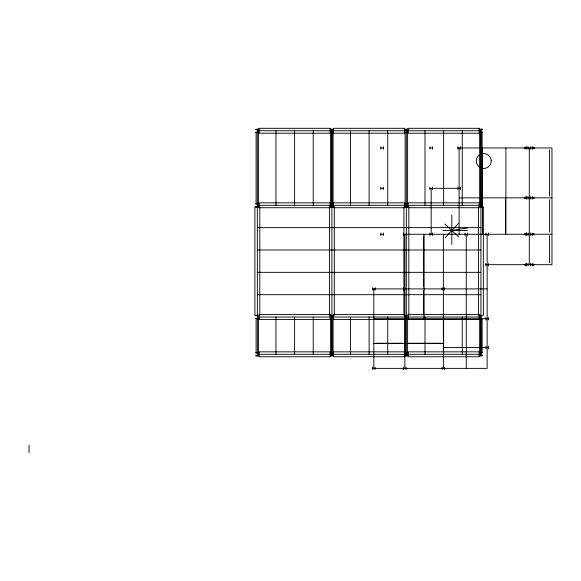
<?xml version="1.0" encoding="UTF-8"?>
<svg xmlns="http://www.w3.org/2000/svg" width="581" height="581" viewBox="0 0 581 581"><rect width="100%" height="100%" fill="white"/><g stroke="black" fill="none" stroke-linecap="round" stroke-linejoin="round"><path stroke-width="0.87" d="M445.307 237.506L458.344 223.54M451.822 230.526L467.661 227.883M257.347 130.769L480.879 130.769M380.867 147.952L383.387 147.952M429.918 147.952L432.438 147.952M457.864 147.952L551.95 147.952L551.95 264.682L485.883 264.682M380.867 188.309L383.387 188.309M429.918 188.309L460.384 188.309M459.121 197.86L551.95 197.86M482.433 203.728L479.325 203.728L482.433 203.902M257.347 205.282L480.879 205.282M482.433 206.654L479.325 206.654L482.433 206.829M257.347 227.636L480.879 227.636M442.831 230.526L467.494 230.526M380.867 234.259L383.387 234.259M551.95 234.259L404.87 234.259L404.87 368.376M257.347 249.983L480.879 249.983M257.347 272.336L480.879 272.336M372.559 288.902L487.139 288.902M257.347 294.69L480.879 294.69M257.347 317.044L480.879 317.044M373.823 318.708L488.403 318.708M375.689 343.233L402.466 343.233M408 343.233L441.502 343.233M373.823 343.545L443.368 343.545M443.368 347.576L488.403 347.576M257.347 354.301L480.879 354.301M372.559 368.376L487.139 368.376L487.139 234.259M444.843 224.005L458.808 237.041M549.466 149.811L549.466 195.993M549.466 199.719L549.466 232.088M549.466 235.813L549.466 262.823M530.547 146.71L530.547 149.194M530.547 196.61L530.547 199.101M530.547 233.017L530.547 235.501M530.547 263.44L530.547 265.931M529.284 147.952L529.284 233.482M529.284 234.259L529.284 264.682M528.027 146.71L528.027 149.194M528.027 196.61L528.027 199.101M528.027 233.017L528.027 235.501M528.027 263.44L528.027 265.931M505.898 147.952L505.898 234.259M505.586 199.719L505.586 232.4M488.403 233.017L488.403 235.501M488.403 263.44L488.403 265.931M488.403 317.458L488.403 319.949M488.403 346.334L488.403 348.825M485.883 233.017L485.883 235.501M485.883 263.44L485.883 265.931M485.883 317.458L485.883 319.949M485.883 346.334L485.883 348.825M482.513 147.952L482.513 234.259M482.201 199.719L482.201 206.981M480.93 129.389L480.93 355.681M480.828 129.389L480.828 132.148M480.828 132.475L480.828 203.575M480.828 203.902L480.828 206.654M480.828 315.665L480.828 318.424M480.828 318.751L480.828 352.594M480.828 352.921L480.828 355.681M467.523 233.017L467.523 235.501M466.26 234.259L466.26 368.376M465.003 233.017L465.003 235.501M462.251 130.769L462.251 205.282M462.251 317.044L462.251 354.301M460.384 146.71L460.384 149.194M460.384 187.067L460.384 189.559M459.121 147.952L459.121 234.259M457.864 146.71L457.864 149.194M457.864 187.067L457.864 189.559M451.822 214.999L451.822 244.376M444.625 287.653L444.625 290.144M444.625 367.134L444.625 369.625M443.623 130.769L443.623 205.282M443.623 317.044L443.623 354.301M443.368 234.259L443.368 368.376M442.105 287.653L442.105 290.144M442.105 367.134L442.105 369.625M432.438 146.71L432.438 149.194M432.438 187.067L432.438 189.559M432.438 233.017L432.438 235.501M431.182 188.309L431.182 234.259M429.918 146.71L429.918 149.194M429.918 187.067L429.918 189.559M429.918 233.017L429.918 235.501M424.994 130.769L424.994 205.282M424.994 317.044L424.994 354.301M424.115 234.259L424.115 318.708M423.498 236.126L423.498 287.036M423.498 290.761L423.498 315.047M406.417 129.389L406.417 132.148M406.417 203.902L406.417 206.654M406.417 315.665L406.417 318.424M406.417 352.921L406.417 355.681M406.315 129.389L406.315 355.681M406.126 317.458L406.126 319.122M406.126 367.134L406.126 369.625M403.606 233.017L403.606 235.501M403.606 287.653L403.606 290.144M403.606 367.134L403.606 369.625M387.738 130.769L387.738 205.282M387.738 317.044L387.738 354.301M383.387 146.71L383.387 149.194M383.387 187.067L383.387 189.559M383.387 233.017L383.387 235.501M380.867 146.71L380.867 149.194M380.867 187.067L380.867 189.559M380.867 233.017L380.867 235.501M375.086 287.653L375.086 290.144M375.086 367.134L375.086 369.625M373.823 288.902L373.823 368.376M372.559 287.653L372.559 290.144M372.559 367.134L372.559 369.625M369.109 130.769L369.109 205.282M369.109 317.044L369.109 354.301M350.481 130.769L350.481 205.282M350.481 317.044L350.481 354.301M331.911 129.389L331.911 355.681M331.802 129.389L331.802 132.148M331.809 132.475L331.809 203.575M331.802 203.902L331.802 206.654M331.802 315.665L331.802 318.424M331.809 318.751L331.809 352.594M331.802 352.921L331.802 355.681M313.232 130.769L313.232 205.282M313.232 317.044L313.232 354.301M294.603 130.769L294.603 205.282M294.603 317.044L294.603 354.301M275.975 130.769L275.975 205.282M275.975 317.044L275.975 354.301M257.296 129.389L257.398 355.681M29.05 445.235L29.05 452.686M480.197 154.452A7.422 7.422 0 0 0 476.456 159.499A7.618 7.618 0 0 0 476.347 161.772A7.437 7.437 0 0 0 480.197 167.56M482.245 153.711A7.422 7.422 0 0 1 482.993 153.595A7.618 7.618 0 0 1 484.518 153.602A7.437 7.437 0 0 1 491.17 160.247M491.17 160.247A7.546 7.546 0 0 1 491.17 161.772A7.444 7.444 0 0 1 483.755 168.454M483.661 168.555A7.546 7.546 0 0 1 482.157 168.403M526.393 146.71L524.244 147.952L526.393 149.194L526.393 146.71M534.331 147.952L532.174 149.194L532.174 146.71L534.331 147.952M526.393 196.618L524.244 197.86L526.393 199.101L526.393 196.618M534.331 197.86L532.174 199.101L532.174 196.618L534.331 197.86M526.393 233.017L524.244 234.259L526.393 235.501L526.393 233.017M534.331 234.259L532.174 235.501L532.174 233.017L534.331 234.259M526.393 263.44L524.244 264.682L526.393 265.924L526.393 263.44M534.331 264.682L532.174 265.924L532.174 263.44L534.331 264.682M330.146 128.314L259.053 128.314L259.053 133.223L330.146 133.223L330.146 128.314M404.659 128.314L333.567 128.314L333.567 133.223L404.659 133.223L404.659 128.314M479.172 128.314L408.073 128.314L408.073 133.223L479.172 133.223L479.172 128.314M258.901 129.214L255.793 129.389L258.901 129.214M333.407 129.214L330.306 129.389L333.407 129.214M407.92 129.214L404.812 129.389L407.92 129.214M482.433 129.214L479.325 129.389L482.433 129.214M258.901 132.148L255.793 132.323L258.901 132.148M333.407 132.148L330.306 132.323L333.407 132.148M407.92 132.148L404.812 132.323L407.92 132.148M482.433 132.148L479.325 132.323L482.433 132.148M258.589 132.475L256.105 132.475L256.105 203.575L258.589 203.575L258.589 132.475M333.102 132.475L330.611 132.475L330.611 203.575L333.102 203.575L333.102 132.475M407.608 132.475L405.124 132.475L405.124 203.575L407.608 203.575L407.608 132.475M482.121 132.475L479.637 132.475L479.637 203.575L482.121 203.575L482.121 132.475M330.146 202.827L259.053 202.827L259.053 207.729L330.146 207.729L330.146 202.827M404.659 202.827L333.567 202.827L333.567 207.729L404.659 207.729L404.659 202.827M479.172 202.827L408.073 202.827L408.073 207.729L479.172 207.729L479.172 202.827M258.901 203.728L255.793 203.902L258.901 203.728M333.407 203.728L330.306 203.902L333.407 203.728M407.92 203.728L404.812 203.902L407.92 203.728M258.901 206.654L255.793 206.829L258.901 206.654M333.407 206.654L330.306 206.829L333.407 206.654M407.92 206.654L404.812 206.829L407.92 206.654M259.801 206.989L254.892 206.989L254.892 315.338L259.801 315.338L259.801 206.989M334.307 206.989L329.405 206.989L329.405 315.338L334.307 315.338L334.307 206.989M408.821 206.989L403.911 206.989L403.911 315.338L408.821 315.338L408.821 206.989M483.334 206.989L478.424 206.989L478.424 315.338L483.334 315.338L483.334 206.989M330.146 314.59L259.053 314.59L259.053 319.499L330.146 319.499L330.146 314.59M404.659 314.59L333.567 314.59L333.567 319.499L404.659 319.499L404.659 314.59M479.172 314.59L408.073 314.59L408.073 319.499L479.172 319.499L479.172 314.59M258.901 315.49L255.793 315.665L258.901 315.49M333.407 315.49L330.306 315.665L333.407 315.49M407.92 315.49L404.812 315.665L407.92 315.49M482.433 315.49L479.325 315.665L482.433 315.49M258.901 318.424L255.793 318.599L258.901 318.424M333.407 318.424L330.306 318.599L333.407 318.424M407.92 318.424L404.812 318.599L407.92 318.424M482.433 318.424L479.325 318.599L482.433 318.424M258.589 318.751L256.105 318.751L256.105 352.594L258.589 352.594L258.589 318.751M333.102 318.751L330.611 318.751L330.611 352.594L333.102 352.594L333.102 318.751M407.608 318.751L405.124 318.751L405.124 352.594L407.608 352.594L407.608 318.751M482.121 318.751L479.637 318.751L479.637 352.594L482.121 352.594L482.121 318.751M330.146 351.846L259.053 351.846L259.053 356.756L330.146 356.756L330.146 351.846M404.659 351.846L333.567 351.846L333.567 356.756L404.659 356.756L404.659 351.846M479.172 351.846L408.073 351.846L408.073 356.756L479.172 356.756L479.172 351.846M258.901 352.747L255.793 352.921L258.901 352.747M333.407 352.747L330.306 352.921L333.407 352.747M407.92 352.747L404.812 352.921L407.92 352.747M482.433 352.747L479.325 352.921L482.433 352.747M258.901 355.681L255.793 355.855L258.901 355.681M333.407 355.681L330.306 355.855L333.407 355.681M407.92 355.681L404.812 355.855L407.92 355.681M482.433 355.681L479.325 355.855L482.433 355.681"/></g></svg>
